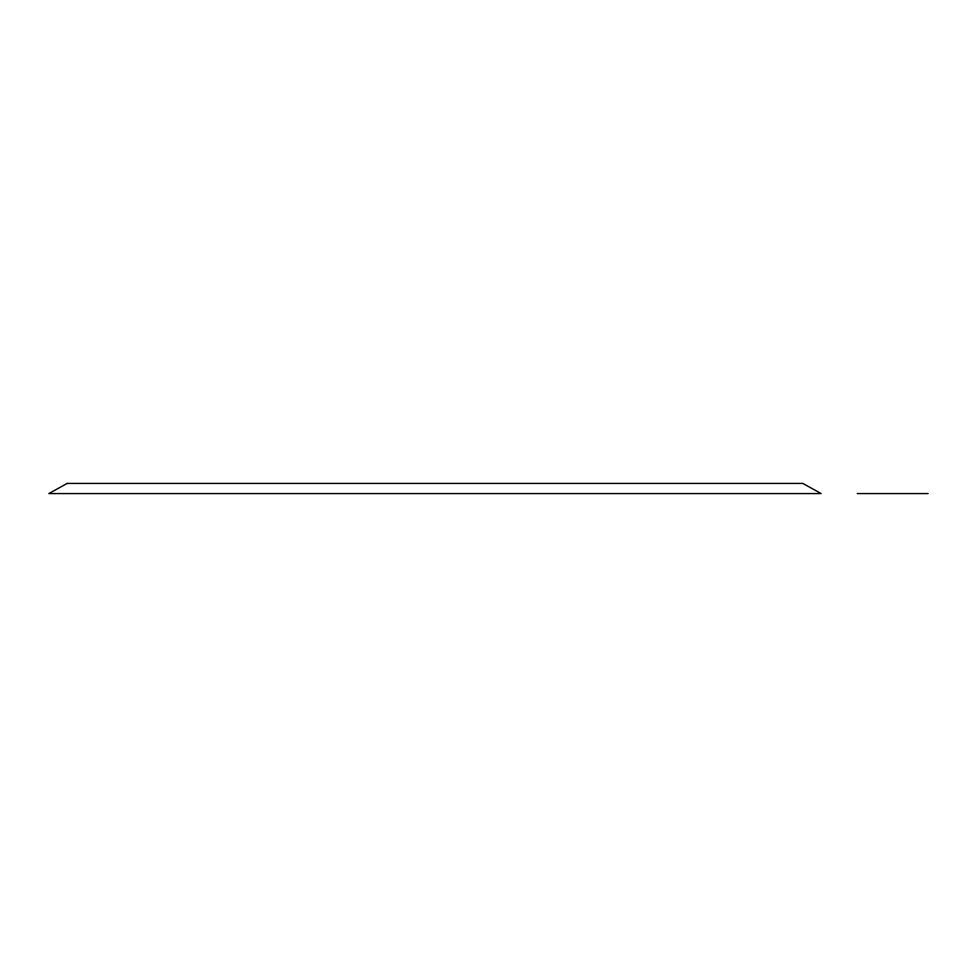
<?xml version="1.0" encoding="UTF-8"?>
<svg xmlns="http://www.w3.org/2000/svg" width="977" height="977" viewBox="0 0 977 977"><rect width="100%" height="100%" fill="white"/><g stroke="black" fill="none" stroke-linecap="round" stroke-linejoin="round"><path stroke-width="1.47" d="M857.269 493.568L928.15 493.568M67.144 483.432L48.85 493.568L821.156 493.568L802.862 483.432L67.144 483.432"/></g></svg>
